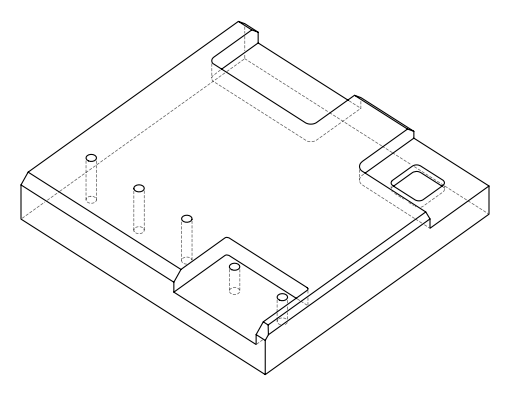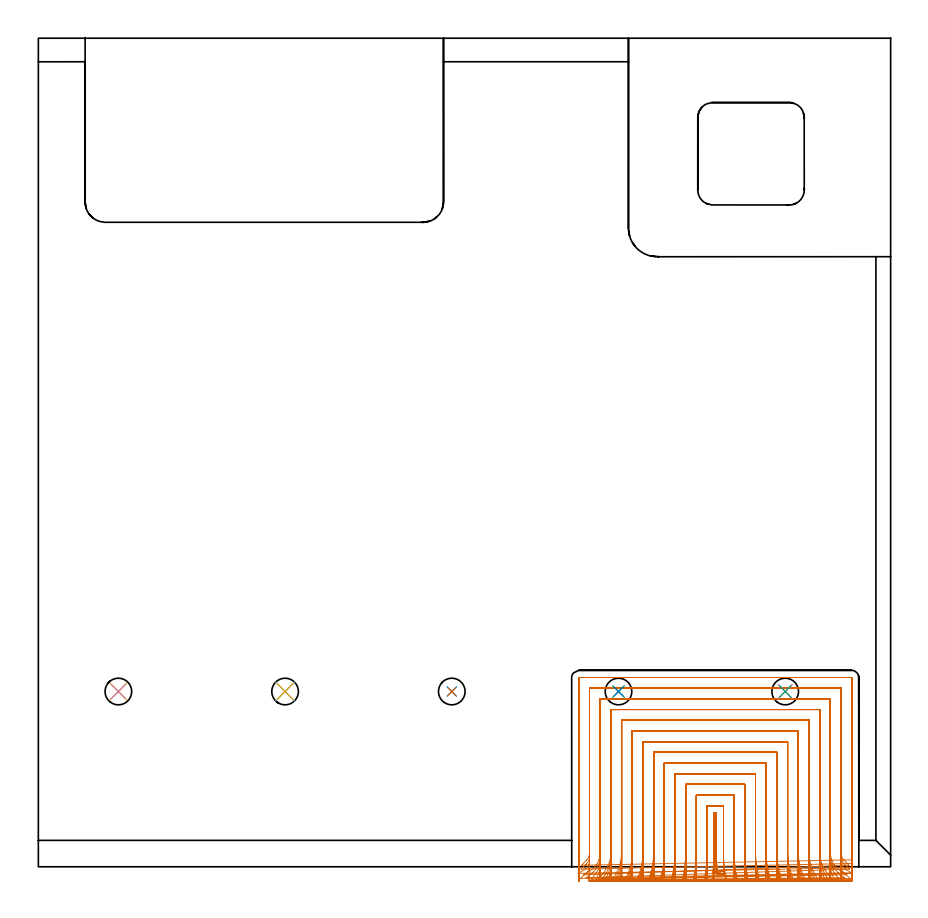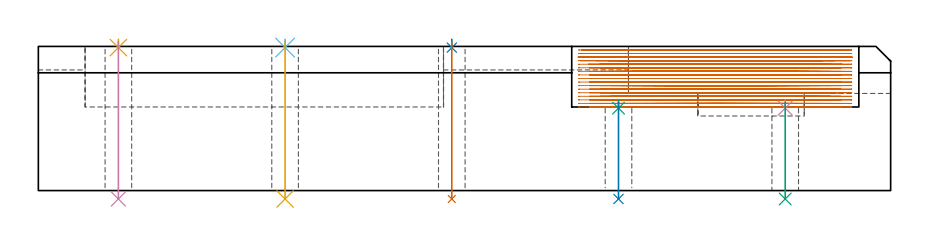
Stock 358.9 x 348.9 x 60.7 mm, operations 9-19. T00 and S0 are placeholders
(PLAN: 19 operations, 6 tool changes, 185.8 min)
(1 AREA_MILL | FG_CHAMFER_SURFACE | UGT0205_001 | 7.45 min | 14221 mm3)
(2 AREA_MILL_1 | FG_CHAMFER_SURFACE_1 | UGT0205_001 | 0.84 min | 1253 mm3)
(3 AREA_MILL_2 | FG_CHAMFER_SURFACE_2 | UGT0205_001 | 6.14 min | 4991 mm3)
(4 AREA_MILL_3 | FG_CHAMFER_SURFACE_3 | UGT0205_001 | 2.71 min | 4389 mm3)
(5 AREA_MILL_4 | FG_CHAMFER_SURFACE_4 | UGT0205_001 | 0.62 min | 1068 mm3)
(6 MILL_CORNER_NOTCH_RECTANGULAR | CORNER_NOTCH_RECTANGULAR | UGT0201_105 | Follow Part, ap 5.5, ae 75% | 6.63 min | 200130 mm3)
(7 MILL_RECTANGULAR_POCKET | POCKET_RECTANGULAR_STRAIGHT | NXT0201_011 | Follow Part, ap 3, ae 75% | 2.13 min | 18020 mm3)
(8 MILL_SLOT | SLOT_PARTIAL_RECTANGULAR | UGT0201_008 | Follow Part, ap 4, ae 75% | 25.81 min | 296875 mm3)
(9 MILL_SLOT_1 | SLOT_PARTIAL_RECTANGULAR_1 | NXT0201_008 | Follow Part, ap 1.5, ae 75% | 132.2 min | 254080 mm3)
(10 SPOT_DRILL | STEP1HOLE | NXT0321_9005460120000 | 0.03 min | 14 mm3)
(11 SPOT_DRILL_1 | STEP1HOLE_1 | NXT0321_9005460120000 | 0.03 min | 11 mm3)
(12 SPOT_DRILL_2 | STEP1HOLE_2 | NXT0321_9005460120000 | 0.03 min | 14 mm3)
(13 SPOT_DRILL_3 | STEP1HOLE_3 | NXT0321_9005460120000 | 0.03 min | 13 mm3)
(14 SPOT_DRILL_4 | STEP1HOLE_4 | NXT0321_9005460120000 | 0.03 min | 8 mm3)
(15 DRILL_THROUGH_HOLE_INTO_CENTER | STEP1HOLE | NXT0301_083 | 0.27 min | 5966 mm3)
(16 DRILL_THROUGH_HOLE_INTO_CENTER_1 | STEP1HOLE_1 | NXT0301_083 | 0.17 min | 3436 mm3)
(17 DRILL_THROUGH_HOLE_INTO_CENTER_2 | STEP1HOLE_2 | NXT0301_083 | 0.17 min | 3453 mm3)
(18 DRILL_THROUGH_HOLE_INTO_CENTER_3 | STEP1HOLE_3 | NXT0301_083 | 0.27 min | 5972 mm3)
(19 DRILL_THROUGH_HOLE_INTO_CENTER_4 | STEP1HOLE_4 | NXT0301_083 | 0.27 min | 5959 mm3)
(TOOL UGT0205_001 | Chamfer Mill 20 x 3 x 45 deg. | D20 FL50 Z2)
(TOOL UGT0201_105 | End Mill 22 mm | D22 FL25 Z2)
(TOOL NXT0201_011 | ENDMILL 12mm [2P460-1200-NA 1630] | D12 FL38 Z6)
(TOOL UGT0201_008 | End Mill 16 mm | D16 FL32 Z4)
(TOOL NXT0201_008 | ENDMILL 6mm [2P460-0600-NA 1630] | D6 FL26 Z6)
(TOOL NXT0321_9005460120000 | NC Spot Drill, 142deg, 12mm, Carbide, Uncoated | D12 PA142 FL30 Z2)
(TOOL NXT0301_083 | Carbide Drill 11.2mm [860.1-1120-056A1-MM 2214] | D11.2 PA140 FL72 Z2)
(OP 9 MILL_SLOT_1)
G17 G21 G94 G90
T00 M6
G54
G17 G0 G90 X289.738 Y-5.959 S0 M3
G43 Z70.7 H1
Z59.2
G94 G1 X289.242 Y-3. F250.
G2 X289.065 Y-1.866 R54. F500.
G1 X286.096 Y-2.299
G3 X284.004 Y-2.299 R3.
X284.6 Y5.923 R57.
G1 Y22.7
X285.5
Y5.924
G3 X286.096 Y-2.299 R57.
G1 X289.065 Y-1.866
G2 X288.5 Y5.924 R54.
G1 Y25.7
X281.6
Y5.923
G2 X280.858 Y-3. R54.
G1 X280.362 Y-5.959 F250.
X294.352 Y-5.951
X293.811 Y-3.
G2 X293. Y5.924 R49.5 F500.
G1 Y30.2
X277.1
Y5.923
G2 X276.289 Y-3. R49.5
G1 X275.748 Y-5.951 F250.
X298.989 Y-5.94
X298.394 Y-3.
G2 X297.5 Y5.924 R45. F500.
G1 Y34.7
X272.6
Y5.923
G2 X271.706 Y-3. R45.
G1 X271.112 Y-5.94 F250.
X303.656 Y-5.926
X302.995 Y-3.
G2 X302. Y5.924 R40.5 F500.
G1 Y39.2
X268.1
Y5.923
G2 X267.105 Y-3. R40.5
G1 X266.444 Y-5.926 F250.
X308.367 Y-5.906
X307.624 Y-3.
G2 X306.5 Y5.924 R36. F500.
G1 Y43.7
X263.6
Y5.923
G2 X262.477 Y-3. R36.
G1 X261.733 Y-5.906 F250.
X313.14 Y-5.877
X312.29 Y-3.
G2 X311. Y5.924 R31.5 F500.
G1 Y48.2
X259.1
Y5.923
G2 X257.81 Y-3. R31.5
G1 X256.96 Y-5.877 F250.
X318.009 Y-5.831
X317.017 Y-3.
G2 X315.5 Y5.924 R27. F500.
G1 Y52.7
X254.6
Y5.923
G2 X253.083 Y-3. R27.
G1 X252.091 Y-5.831 F250.
X323.035 Y-5.754
X321.845 Y-3.
G2 X320. Y5.924 R22.5 F500.
G1 Y57.2
X250.1
Y5.923
G2 X248.255 Y-3. R22.5
G1 X247.065 Y-5.754 F250.
X328.355 Y-5.605
X326.868 Y-3.
G2 X324.5 Y5.924 R18. F500.
G1 Y61.7
X245.6
Y5.923
G2 X243.233 Y-3. R18.
G1 X241.745 Y-5.605 F250.
X334.353 Y-5.251
X332.37 Y-3.
G2 X329. Y5.924 R13.5 F500.
G1 Y66.2
X241.1
Y5.923
G2 X237.731 Y-3. R13.5
G1 X235.748 Y-5.251 F250.
X340.466 Y-3.343
X337.89 Y-1.806
G2 X333.5 Y5.924 R9. F500.
G1 Y70.7
X236.6
Y5.923
G2 X232.211 Y-1.806 R9.
G1 X229.635 Y-3.343 F250.
X341.36 Y0.637 F500.
X339.271 Y2.79 F250.
G2 X338. Y5.924 R4.5 F500.
G1 Y75.2
X232.1
Y5.923
G2 X230.824 Y2.784 R4.5
G1 X228.731 Y0.634 F250.
X342.5 Y2.924 F500.
Y5.924 F250.
Y79.6 F500.
X342.495 Y79.655
X342.455 Y79.695
X342.4 Y79.7
X227.7
X227.645 Y79.695
X227.605 Y79.655
X227.6 Y79.6
Y5.923
Y2.923 F250.
G0 Z70.7
X283.734 Y-5.975
Z57.7
G1 X284.122 Y-3.
G3 X284.6 Y4.369 R57. F500.
G1 Y22.7
X285.5
Y4.373
G3 X285.979 Y-3. R57.
G1 X289.006
G2 X288.5 Y4.373 R54.
G1 Y25.7
X281.6
Y4.369
G2 X281.095 Y-3. R54.
G1 X280.685 Y-5.972 F250.
X293.999 Y-5.967
X293.552 Y-3.
G2 X293. Y4.373 R49.5 F500.
G1 Y30.2
X277.1
Y4.369
G2 X276.548 Y-3. R49.5
G1 X276.102 Y-5.967 F250.
X298.6 Y-5.959
X298.108 Y-3.
G2 X297.5 Y4.373 R45. F500.
G1 Y34.7
X272.6
Y4.369
G2 X271.993 Y-3. R45.
G1 X271.501 Y-5.96 F250.
X303.223 Y-5.95
X302.677 Y-3.
G2 X302. Y4.373 R40.5 F500.
G1 Y39.2
X268.1
Y4.369
G2 X267.424 Y-3. R40.5
G1 X266.878 Y-5.95 F250.
X307.878 Y-5.936
X307.263 Y-3.
G2 X306.5 Y4.373 R36. F500.
G1 Y43.7
X263.6
Y4.369
G2 X262.838 Y-3. R36.
G1 X262.224 Y-5.936 F250.
X312.577 Y-5.917
X311.875 Y-3.
G2 X311. Y4.373 R31.5 F500.
G1 Y48.2
X259.1
Y4.369
G2 X258.226 Y-3. R31.5
G1 X257.524 Y-5.917 F250.
X317.346 Y-5.886
X316.526 Y-3.
G2 X315.5 Y4.373 R27. F500.
G1 Y52.7
X254.6
Y4.369
G2 X253.575 Y-3. R27.
G1 X252.756 Y-5.886 F250.
X322.226 Y-5.834
X321.242 Y-3.
G2 X320. Y4.373 R22.5 F500.
G1 Y57.2
X250.1
Y4.369
G2 X248.859 Y-3. R22.5
G1 X247.876 Y-5.835 F250.
X327.308 Y-5.737
X326.08 Y-3.
G2 X324.5 Y4.373 R18. F500.
G1 Y61.7
X245.6
Y4.369
G2 X244.022 Y-3. R18.
G1 X242.794 Y-5.737 F250.
X332.83 Y-5.513
X331.192 Y-3.
G2 X329. Y4.373 R13.5 F500.
G1 Y66.2
X241.1
Y4.369
G2 X238.911 Y-3. R13.5
G1 X237.274 Y-5.514 F250.
X339.465 Y-4.615
X337.072 Y-2.805
G2 X333.5 Y4.373 R9. F500.
G1 Y70.7
X236.6
Y4.369
G2 X233.031 Y-2.808 R9.
G1 X230.638 Y-4.618 F250.
X341.631 Y-0.965 F500.
X339.434 Y1.079 F250.
G2 X338. Y4.373 R4.5 F500.
G1 Y75.2
X232.1
Y4.369
G2 X230.661 Y1.07 R4.5
G1 X228.462 Y-0.97 F250.
X342.5 Y1.373 F500.
Y4.373 F250.
Y79.6 F500.
X342.495 Y79.655
X342.455 Y79.695
X342.4 Y79.7
X227.7
X227.645 Y79.695
X227.605 Y79.655
X227.6 Y79.6
Y4.369
Y1.369 F250.
G0 Z70.7
X284.028 Y-5.985
Z56.2
G1 X284.323 Y-3.
G3 X284.6 Y2.613 R57. F500.
G1 Y22.7
X285.5
Y2.615
G3 X285.777 Y-3. R57.
G1 X288.793
G2 X288.5 Y2.615 R54.
G1 Y25.7
X281.6
Y2.613
G2 X281.307 Y-3. R54.
G1 X280.996 Y-5.984 F250.
X293.66 Y-5.981
X293.32 Y-3.
G2 X293. Y2.615 R49.5 F500.
G1 Y30.2
X277.1
Y2.613
G2 X276.781 Y-3. R49.5
G1 X276.441 Y-5.981 F250.
X298.226 Y-5.977
X297.852 Y-3.
G2 X297.5 Y2.615 R45. F500.
G1 Y34.7
X272.6
Y2.613
G2 X272.249 Y-3. R45.
G1 X271.874 Y-5.977 F250.
X302.807 Y-5.971
X302.391 Y-3.
G2 X302. Y2.615 R40.5 F500.
G1 Y39.2
X268.1
Y2.613
G2 X267.709 Y-3. R40.5
G1 X267.293 Y-5.971 F250.
X307.409 Y-5.963
X306.941 Y-3.
G2 X306.5 Y2.615 R36. F500.
G1 Y43.7
X263.6
Y2.613
G2 X263.16 Y-3. R36.
G1 X262.692 Y-5.963 F250.
X312.039 Y-5.952
X311.505 Y-3.
G2 X311. Y2.615 R31.5 F500.
G1 Y48.2
X259.1
Y2.613
G2 X258.596 Y-3. R31.5
G1 X258.061 Y-5.952 F250.
X316.714 Y-5.934
X316.09 Y-3.
G2 X315.5 Y2.615 R27. F500.
G1 Y52.7
X254.6
Y2.613
G2 X254.01 Y-3. R27.
G1 X253.386 Y-5.934 F250.
X321.461 Y-5.905
X320.712 Y-3.
G2 X320. Y2.615 R22.5 F500.
G1 Y57.2
X250.1
Y2.613
G2 X249.389 Y-3. R22.5
G1 X248.64 Y-5.905 F250.
X326.334 Y-5.85
X325.398 Y-3.
G2 X324.5 Y2.615 R18. F500.
G1 Y61.7
X245.6
Y2.613
G2 X244.702 Y-3. R18.
G1 X243.767 Y-5.85 F250.
X331.471 Y-5.728
X330.223 Y-3.
G2 X329. Y2.615 R13.5 F500.
G1 Y66.2
X241.1
Y2.613
G2 X239.878 Y-3. R13.5
G1 X238.63 Y-5.728 F250.
X337.338 Y-5.345
X335.466 Y-3.
G2 X333.5 Y2.615 R9. F500.
G1 Y70.7
X236.6
Y2.613
G2 X234.635 Y-3. R9.
G1 X232.764 Y-5.345 F250.
X342.836 Y-2.783 F500.
X340.241 Y-1.277 F250.
G2 X338. Y2.615 R4.5 F500.
G1 Y75.2
X232.1
Y2.613
G2 X229.855 Y-1.281 R4.5
G1 X227.259 Y-2.784 F250.
X342.5 Y-0.385 F500.
Y2.615 F250.
Y79.6 F500.
X342.495 Y79.655
X342.455 Y79.695
X342.4 Y79.7
X227.7
X227.645 Y79.695
X227.605 Y79.655
X227.6 Y79.6
Y2.613
Y-0.387 F250.
G0 Z70.7
X284.313 Y-5.994
Z54.7
G1 X284.495 Y-3.
G3 X284.6 Y0.461 R57. F500.
G1 Y22.7
X285.5
Y0.474
G3 X285.606 Y-3. R57.
G1 X288.612
G2 X288.5 Y0.474 R54.
G1 Y25.7
X281.6
Y0.461
G2 X281.489 Y-3. R54.
G1 X281.297 Y-5.994 F250.
X293.333 Y-5.993
X293.122 Y-3.
G2 X293. Y0.474 R49.5 F500.
G1 Y30.2
X277.1
Y0.461
G2 X276.979 Y-3. R49.5
G1 X276.769 Y-5.993 F250.
X297.866 Y-5.991
X297.634 Y-3.
G2 X297.5 Y0.474 R45. F500.
G1 Y34.7
X272.6
Y0.461
G2 X272.467 Y-3. R45.
G1 X272.236 Y-5.991 F250.
X302.407 Y-5.989
X302.149 Y-3.
G2 X302. Y0.474 R40.5 F500.
G1 Y39.2
X268.1
Y0.461
G2 X267.952 Y-3. R40.5
G1 X267.695 Y-5.989 F250.
X306.958 Y-5.986
X306.668 Y-3.
G2 X306.5 Y0.474 R36. F500.
G1 Y43.7
X263.6
Y0.461
G2 X263.433 Y-3. R36.
G1 X263.145 Y-5.986 F250.
X311.523 Y-5.982
X311.192 Y-3.
G2 X311. Y0.474 R31.5 F500.
G1 Y48.2
X259.1
Y0.461
G2 X258.909 Y-3. R31.5
G1 X258.58 Y-5.982 F250.
X316.11 Y-5.975
X315.724 Y-3.
G2 X315.5 Y0.474 R27. F500.
G1 Y52.7
X254.6
Y0.461
G2 X254.377 Y-3. R27.
G1 X253.993 Y-5.975 F250.
X320.733 Y-5.964
X320.27 Y-3.
G2 X320. Y0.474 R22.5 F500.
G1 Y57.2
X250.1
Y0.461
G2 X249.832 Y-3. R22.5
G1 X249.371 Y-5.964 F250.
X325.417 Y-5.944
X324.838 Y-3.
G2 X324.5 Y0.474 R18. F500.
G1 Y61.7
X245.6
Y0.461
G2 X245.264 Y-3. R18.
G1 X244.687 Y-5.944 F250.
X330.227 Y-5.899
X329.455 Y-3.
G2 X329. Y0.474 R13.5 F500.
G1 Y66.2
X241.1
Y0.461
G2 X240.649 Y-3. R13.5
G1 X239.88 Y-5.9 F250.
X335.356 Y-5.767
X334.198 Y-3.
G2 X333.5 Y0.474 R9. F500.
G1 Y70.7
X236.6
Y0.461
G2 X235.908 Y-3. R9.
G1 X234.754 Y-5.769 F250.
X341.872 Y-4.898
X339.586 Y-2.955
G2 X338. Y0.474 R4.5 F500.
G1 Y75.2
X232.1
Y0.461
G2 X230.527 Y-2.956 R4.5
G1 X228.249 Y-4.908 F250.
X342.5 Y-2.526 F500.
Y0.474 F250.
Y79.6 F500.
X342.495 Y79.655
X342.455 Y79.695
X342.4 Y79.7
X227.7
X227.645 Y79.695
X227.605 Y79.655
X227.6 Y79.6
Y0.461
Y-2.539 F250.
G0 Z70.7
X284.562 Y-6.
Z53.2
G1 X284.596 Y-3.
G3 X284.6 Y-2.348 R57. F500.
G1 Y22.7
X285.5
Y-2.348
G3 X285.504 Y-3. R57.
G1 X288.504
G2 X288.5 Y-2.348 R54.
G1 Y25.7
X281.6
Y-2.348
G2 X281.596 Y-3. R54.
G1 X281.56 Y-6. F250.
X293.044
X293.004 Y-3.
G2 X293. Y-2.348 R49.5 F500.
G1 Y30.2
X277.1
Y-2.348
G2 X277.096 Y-3. R49.5
G1 X277.056 Y-6. F250.
X297.548
X297.505 Y-3.
G2 X297.5 Y-2.348 R45. F500.
G1 Y34.7
X272.6
Y-2.348
G2 X272.595 Y-3. R45.
G1 X272.552 Y-6. F250.
X302.054
X302.005 Y-3.
G2 X302. Y-2.348 R40.5 F500.
G1 Y39.2
X268.1
Y-2.348
G2 X268.095 Y-3. R40.5
G1 X268.046 Y-6. F250.
X306.56
X306.506 Y-3.
G2 X306.5 Y-2.348 R36. F500.
G1 Y43.7
X263.6
Y-2.348
G2 X263.594 Y-3. R36.
G1 X263.54 Y-6. F250.
X311.069 Y-5.999
X311.007 Y-3.
G2 X311. Y-2.348 R31.5 F500.
G1 Y48.2
X259.1
Y-2.348
G2 X259.093 Y-3. R31.5
G1 X259.031 Y-5.999 F250.
X315.58
X315.508 Y-3.
G2 X315.5 Y-2.348 R27. F500.
G1 Y52.7
X254.6
Y-2.348
G2 X254.592 Y-3. R27.
G1 X254.52 Y-5.999 F250.
X320.096
X320.009 Y-3.
G2 X320. Y-2.348 R22.5 F500.
G1 Y57.2
X250.1
Y-2.348
G2 X250.091 Y-3. R22.5
G1 X250.004 Y-5.999 F250.
X324.621 Y-5.998
X324.512 Y-3.
G2 X324.5 Y-2.348 R18. F500.
G1 Y61.7
X245.6
Y-2.348
G2 X245.588 Y-3. R18.
G1 X245.48 Y-5.998 F250.
X329.161 Y-5.996
X329.016 Y-3.
G2 X329. Y-2.348 R13.5 F500.
G1 Y66.2
X241.1
Y-2.348
G2 X241.084 Y-3. R13.5
G1 X240.939 Y-5.997 F250.
X333.741 Y-5.992
X333.524 Y-3.
G2 X333.5 Y-2.348 R9. F500.
G1 Y70.7
X236.6
Y-2.348
G2 X236.576 Y-3. R9.
G1 X236.359 Y-5.992 F250.
X338.482 Y-5.968
X338.048 Y-3.
G2 X338. Y-2.348 R4.5 F500.
G1 Y75.2
X232.1
Y-2.348
G2 X232.053 Y-3. R4.5
G1 X231.618 Y-5.968 F250.
X342.5 Y-5.348
Y-2.348
Y79.6 F500.
X342.495 Y79.655
X342.455 Y79.695
X342.4 Y79.7
X227.7
X227.645 Y79.695
X227.605 Y79.655
X227.6 Y79.6
Y-2.348
Y-5.348 F250.
G0 X284.599 Y-6. Z51.7
G1 X284.6 Y-3.
Y22.7 F500.
X285.5
Y-3.
X288.5
Y25.7
X281.6
Y-3.
X281.599 Y-6. F250.
X293.001
X293. Y-3.
Y30.2 F500.
X277.1
Y-3.
X277.099 Y-6. F250.
X297.501
X297.5 Y-3.
Y34.7 F500.
X272.6
Y-3.
X272.599 Y-6. F250.
X302.001
X302. Y-3.
Y39.2 F500.
X268.1
Y-3.
X268.099 Y-6. F250.
X306.501
X306.5 Y-3.
Y43.7 F500.
X263.6
Y-3.
X263.599 Y-6. F250.
X311.001
X311. Y-3.
Y48.2 F500.
X259.1
Y-3.
X259.099 Y-6. F250.
X315.502
X315.5 Y-3.
Y52.7 F500.
X254.6
Y-3.
X254.599 Y-6. F250.
X320.002
X320. Y-3.
Y57.2 F500.
X250.1
Y-3.
X250.098 Y-6. F250.
X324.503
X324.5 Y-3.
Y61.7 F500.
X245.6
Y-3.
X245.598 Y-6. F250.
X329.003
X329. Y-3.
Y66.2 F500.
X241.1
Y-3.
X241.097 Y-6. F250.
X333.505
X333.5 Y-3.
Y70.7 F500.
X236.6
Y-3.
X236.596 Y-6. F250.
X338.01
X338. Y-3.
Y75.2 F500.
X232.1
Y-3.
X232.091 Y-6. F250.
X342.5 Y-5.985
Y-2.985
Y79.6 F500.
X342.495 Y79.655
X342.455 Y79.695
X342.4 Y79.7
X227.7
X227.645 Y79.695
X227.605 Y79.655
X227.6 Y79.6
Y-2.987
Y-5.987 F250.
G0 X284.6 Y-6. Z50.2
G1 Y-3.
Y22.7 F500.
X285.5
Y-3.
X288.5
Y25.7
X281.6
Y-3.
Y-6. F250.
X293.
Y-3.
Y30.2 F500.
X277.1
Y-3.
Y-6. F250.
X297.5
Y-3.
Y34.7 F500.
X272.6
Y-3.
Y-6. F250.
X302.
Y-3.
Y39.2 F500.
X268.1
Y-3.
Y-6. F250.
X306.5
Y-3.
Y43.7 F500.
X263.6
Y-3.
Y-6. F250.
X311.
Y-3.
Y48.2 F500.
X259.1
Y-3.
Y-6. F250.
X315.5
Y-3.
Y52.7 F500.
X254.6
Y-3.
Y-6. F250.
X320.
Y-3.
Y57.2 F500.
X250.1
Y-3.
Y-6. F250.
X324.5
Y-3.
Y61.7 F500.
X245.6
Y-3.
Y-6. F250.
X329.
Y-3.
Y66.2 F500.
X241.1
Y-3.
Y-6. F250.
X333.5
Y-3.
Y70.7 F500.
X236.6
Y-3.
Y-6. F250.
X338.
Y-3.
Y75.2 F500.
X232.1
Y-3.
Y-6. F250.
X342.5
Y-3.
Y79.6 F500.
X342.495 Y79.655
X342.455 Y79.695
X342.4 Y79.7
X227.7
X227.645 Y79.695
X227.605 Y79.655
X227.6 Y79.6
Y-3.
Y-6. F250.
G0 X284.6 Z48.7
G1 Y-3.
Y22.7 F500.
X285.5
Y-3.
X288.5
Y25.7
X281.6
Y-3.
Y-6. F250.
X293.
Y-3.
Y30.2 F500.
X277.1
Y-3.
Y-6. F250.
X297.5
Y-3.
Y34.7 F500.
X272.6
Y-3.
Y-6. F250.
X302.
Y-3.
Y39.2 F500.
X268.1
Y-3.
Y-6. F250.
X306.5
Y-3.
Y43.7 F500.
X263.6
Y-3.
Y-6. F250.
X311.
Y-3.
Y48.2 F500.
X259.1
Y-3.
Y-6. F250.
X315.5
Y-3.
Y52.7 F500.
X254.6
Y-3.
Y-6. F250.
X320.
Y-3.
Y57.2 F500.
X250.1
Y-3.
Y-6. F250.
X324.5
Y-3.
Y61.7 F500.
X245.6
Y-3.
Y-6. F250.
X329.
Y-3.
Y66.2 F500.
X241.1
Y-3.
Y-6. F250.
X333.5
Y-3.
Y70.7 F500.
X236.6
Y-3.
Y-6. F250.
X338.
Y-3.
Y75.2 F500.
X232.1
Y-3.
Y-6. F250.
X342.5
Y-3.
Y79.6 F500.
X342.495 Y79.655
X342.455 Y79.695
X342.4 Y79.7
X227.7
X227.645 Y79.695
X227.605 Y79.655
X227.6 Y79.6
Y-3.
Y-6. F250.
G0 X284.6 Z47.2
G1 Y-3.
Y22.7 F500.
X285.5
Y-3.
X288.5
Y25.7
X281.6
Y-3.
Y-6. F250.
X293.
Y-3.
Y30.2 F500.
X277.1
Y-3.
Y-6. F250.
X297.5
Y-3.
Y34.7 F500.
X272.6
Y-3.
Y-6. F250.
X302.
Y-3.
Y39.2 F500.
X268.1
Y-3.
Y-6. F250.
X306.5
Y-3.
Y43.7 F500.
X263.6
Y-3.
Y-6. F250.
X311.
Y-3.
Y48.2 F500.
X259.1
Y-3.
Y-6. F250.
X315.5
Y-3.
Y52.7 F500.
X254.6
Y-3.
Y-6. F250.
X320.
Y-3.
Y57.2 F500.
X250.1
Y-3.
Y-6. F250.
X324.5
Y-3.
Y61.7 F500.
X245.6
Y-3.
Y-6. F250.
X329.
Y-3.
Y66.2 F500.
X241.1
Y-3.
Y-6. F250.
X333.5
Y-3.
Y70.7 F500.
X236.6
Y-3.
Y-6. F250.
X338.
Y-3.
Y75.2 F500.
X232.1
Y-3.
Y-6. F250.
X342.5
Y-3.
Y79.6 F500.
X342.495 Y79.655
X342.455 Y79.695
X342.4 Y79.7
X227.7
X227.645 Y79.695
X227.605 Y79.655
X227.6 Y79.6
Y-3.
Y-6. F250.
G0 X284.6 Z45.7
G1 Y-3.
Y22.7 F500.
X285.5
Y-3.
X288.5
Y25.7
X281.6
Y-3.
Y-6. F250.
X293.
Y-3.
Y30.2 F500.
X277.1
Y-3.
Y-6. F250.
X297.5
Y-3.
Y34.7 F500.
X272.6
Y-3.
Y-6. F250.
X302.
Y-3.
Y39.2 F500.
X268.1
Y-3.
Y-6. F250.
X306.5
Y-3.
Y43.7 F500.
X263.6
Y-3.
Y-6. F250.
X311.
Y-3.
Y48.2 F500.
X259.1
Y-3.
Y-6. F250.
X315.5
Y-3.
Y52.7 F500.
X254.6
Y-3.
Y-6. F250.
X320.
Y-3.
Y57.2 F500.
X250.1
Y-3.
Y-6. F250.
X324.5
Y-3.
Y61.7 F500.
X245.6
Y-3.
Y-6. F250.
X329.
Y-3.
Y66.2 F500.
X241.1
Y-3.
Y-6. F250.
X333.5
Y-3.
Y70.7 F500.
X236.6
Y-3.
Y-6. F250.
X338.
Y-3.
Y75.2 F500.
X232.1
Y-3.
Y-6. F250.
X342.5
Y-3.
Y79.6 F500.
X342.495 Y79.655
X342.455 Y79.695
X342.4 Y79.7
X227.7
X227.645 Y79.695
X227.605 Y79.655
X227.6 Y79.6
Y-3.
Y-6. F250.
G0 X284.6 Z44.2
G1 Y-3.
Y22.7 F500.
X285.5
Y-3.
X288.5
Y25.7
X281.6
Y-3.
Y-6. F250.
X293.
Y-3.
Y30.2 F500.
X277.1
Y-3.
Y-6. F250.
X297.5
Y-3.
Y34.7 F500.
X272.6
Y-3.
Y-6. F250.
X302.
Y-3.
Y39.2 F500.
X268.1
Y-3.
Y-6. F250.
X306.5
Y-3.
Y43.7 F500.
X263.6
Y-3.
Y-6. F250.
X311.
Y-3.
Y48.2 F500.
X259.1
Y-3.
Y-6. F250.
X315.5
Y-3.
Y52.7 F500.
X254.6
Y-3.
Y-6. F250.
X320.
Y-3.
Y57.2 F500.
X250.1
Y-3.
Y-6. F250.
X324.5
Y-3.
Y61.7 F500.
X245.6
Y-3.
Y-6. F250.
X329.
Y-3.
Y66.2 F500.
X241.1
Y-3.
Y-6. F250.
X333.5
Y-3.
Y70.7 F500.
X236.6
Y-3.
Y-6. F250.
X338.
Y-3.
Y75.2 F500.
X232.1
Y-3.
Y-6. F250.
X342.5
Y-3.
Y79.6 F500.
X342.495 Y79.655
X342.455 Y79.695
X342.4 Y79.7
X227.7
X227.645 Y79.695
X227.605 Y79.655
X227.6 Y79.6
Y-3.
Y-6. F250.
G0 X284.6 Z42.7
G1 Y-3.
Y22.7 F500.
X285.5
Y-3.
X288.5
Y25.7
X281.6
Y-3.
Y-6. F250.
X293.
Y-3.
Y30.2 F500.
X277.1
Y-3.
Y-6. F250.
X297.5
Y-3.
Y34.7 F500.
X272.6
Y-3.
Y-6. F250.
X302.
Y-3.
Y39.2 F500.
X268.1
Y-3.
Y-6. F250.
X306.5
Y-3.
Y43.7 F500.
X263.6
Y-3.
Y-6. F250.
X311.
Y-3.
Y48.2 F500.
X259.1
Y-3.
Y-6. F250.
X315.5
Y-3.
Y52.7 F500.
X254.6
Y-3.
Y-6. F250.
X320.
Y-3.
Y57.2 F500.
X250.1
Y-3.
Y-6. F250.
X324.5
Y-3.
Y61.7 F500.
X245.6
Y-3.
Y-6. F250.
X329.
Y-3.
Y66.2 F500.
X241.1
Y-3.
Y-6. F250.
X333.5
Y-3.
Y70.7 F500.
X236.6
Y-3.
Y-6. F250.
X338.
Y-3.
Y75.2 F500.
X232.1
Y-3.
Y-6. F250.
X342.5
Y-3.
Y79.6 F500.
X342.495 Y79.655
X342.455 Y79.695
X342.4 Y79.7
X227.7
X227.645 Y79.695
X227.605 Y79.655
X227.6 Y79.6
Y-3.
Y-6. F250.
G0 X284.6 Z41.2
G1 Y-3.
Y22.7 F500.
X285.5
Y-3.
X288.5
Y25.7
X281.6
Y-3.
Y-6. F250.
X293.
Y-3.
Y30.2 F500.
X277.1
Y-3.
Y-6. F250.
X297.5
Y-3.
Y34.7 F500.
X272.6
Y-3.
Y-6. F250.
X302.
Y-3.
Y39.2 F500.
X268.1
Y-3.
Y-6. F250.
X306.5
Y-3.
Y43.7 F500.
X263.6
Y-3.
Y-6. F250.
X311.
Y-3.
Y48.2 F500.
X259.1
Y-3.
Y-6. F250.
X315.5
Y-3.
Y52.7 F500.
X254.6
Y-3.
Y-6. F250.
X320.
Y-3.
Y57.2 F500.
X250.1
Y-3.
Y-6. F250.
X324.5
Y-3.
Y61.7 F500.
X245.6
Y-3.
Y-6. F250.
X329.
Y-3.
Y66.2 F500.
X241.1
Y-3.
Y-6. F250.
X333.5
Y-3.
Y70.7 F500.
X236.6
Y-3.
Y-6. F250.
X338.
Y-3.
Y75.2 F500.
X232.1
Y-3.
Y-6. F250.
X342.5
Y-3.
Y79.6 F500.
X342.495 Y79.655
X342.455 Y79.695
X342.4 Y79.7
X227.7
X227.645 Y79.695
X227.605 Y79.655
X227.6 Y79.6
Y-3.
Y-6. F250.
G0 X284.6 Z39.7
G1 Y-3.
Y22.7 F500.
X285.5
Y-3.
X288.5
Y25.7
X281.6
Y-3.
Y-6. F250.
X293.
Y-3.
Y30.2 F500.
X277.1
Y-3.
Y-6. F250.
X297.5
Y-3.
Y34.7 F500.
X272.6
Y-3.
Y-6. F250.
X302.
Y-3.
Y39.2 F500.
X268.1
Y-3.
Y-6. F250.
X306.5
Y-3.
Y43.7 F500.
X263.6
Y-3.
Y-6. F250.
X311.
Y-3.
Y48.2 F500.
X259.1
Y-3.
Y-6. F250.
X315.5
Y-3.
Y52.7 F500.
X254.6
Y-3.
Y-6. F250.
X320.
Y-3.
Y57.2 F500.
X250.1
Y-3.
Y-6. F250.
X324.5
Y-3.
Y61.7 F500.
X245.6
Y-3.
Y-6. F250.
X329.
Y-3.
Y66.2 F500.
X241.1
Y-3.
Y-6. F250.
X333.5
Y-3.
Y70.7 F500.
X236.6
Y-3.
Y-6. F250.
X338.
Y-3.
Y75.2 F500.
X232.1
Y-3.
Y-6. F250.
X342.5
Y-3.
Y79.6 F500.
X342.495 Y79.655
X342.455 Y79.695
X342.4 Y79.7
X227.7
X227.645 Y79.695
X227.605 Y79.655
X227.6 Y79.6
Y-3.
Y-6. F250.
G0 X284.6 Z38.2
G1 Y-3.
Y22.7 F500.
X285.5
Y-3.
X288.5
Y25.7
X281.6
Y-3.
Y-6. F250.
X293.
Y-3.
Y30.2 F500.
X277.1
Y-3.
Y-6. F250.
X297.5
Y-3.
Y34.7 F500.
X272.6
Y-3.
Y-6. F250.
X302.
Y-3.
Y39.2 F500.
X268.1
Y-3.
Y-6. F250.
X306.5
Y-3.
Y43.7 F500.
X263.6
Y-3.
Y-6. F250.
X311.
Y-3.
Y48.2 F500.
X259.1
Y-3.
Y-6. F250.
X315.5
Y-3.
Y52.7 F500.
X254.6
Y-3.
Y-6. F250.
X320.
Y-3.
Y57.2 F500.
X250.1
Y-3.
Y-6. F250.
X324.5
Y-3.
Y61.7 F500.
X245.6
Y-3.
Y-6. F250.
X329.
Y-3.
Y66.2 F500.
X241.1
Y-3.
Y-6. F250.
X333.5
Y-3.
Y70.7 F500.
X236.6
Y-3.
Y-6. F250.
X338.
Y-3.
Y75.2 F500.
X232.1
Y-3.
Y-6. F250.
X342.5
Y-3.
Y79.6 F500.
X342.495 Y79.655
X342.455 Y79.695
X342.4 Y79.7
X227.7
X227.645 Y79.695
X227.605 Y79.655
X227.6 Y79.6
Y-3.
Y-6. F250.
G0 X284.6 Z36.7
G1 Y-3.
Y22.7 F500.
X285.5
Y-3.
X288.5
Y25.7
X281.6
Y-3.
Y-6. F250.
X293.
Y-3.
Y30.2 F500.
X277.1
Y-3.
Y-6. F250.
X297.5
Y-3.
Y34.7 F500.
X272.6
Y-3.
Y-6. F250.
X302.
Y-3.
Y39.2 F500.
X268.1
Y-3.
Y-6. F250.
X306.5
Y-3.
Y43.7 F500.
X263.6
Y-3.
Y-6. F250.
X311.
Y-3.
Y48.2 F500.
X259.1
Y-3.
Y-6. F250.
X315.5
Y-3.
Y52.7 F500.
X254.6
Y-3.
Y-6. F250.
X320.
Y-3.
Y57.2 F500.
X250.1
Y-3.
Y-6. F250.
X324.5
Y-3.
Y61.7 F500.
X245.6
Y-3.
Y-6. F250.
X329.
Y-3.
Y66.2 F500.
X241.1
Y-3.
Y-6. F250.
X333.5
Y-3.
Y70.7 F500.
X236.6
Y-3.
Y-6. F250.
X338.
Y-3.
Y75.2 F500.
X232.1
Y-3.
Y-6. F250.
X342.5
Y-3.
Y79.6 F500.
X342.495 Y79.655
X342.455 Y79.695
X342.4 Y79.7
X227.7
X227.645 Y79.695
X227.605 Y79.655
X227.6 Y79.6
Y-3.
Y-6. F250.
G0 X284.6 Z35.2
G1 Y-3.
Y22.7 F500.
X285.5
Y-3.
X288.5
Y25.7
X281.6
Y-3.
Y-6. F250.
X293.
Y-3.
Y30.2 F500.
X277.1
Y-3.
Y-6. F250.
X297.5
Y-3.
Y34.7 F500.
X272.6
Y-3.
Y-6. F250.
X302.
Y-3.
Y39.2 F500.
X268.1
Y-3.
Y-6. F250.
X306.5
Y-3.
Y43.7 F500.
X263.6
Y-3.
Y-6. F250.
X311.
Y-3.
Y48.2 F500.
X259.1
Y-3.
Y-6. F250.
X315.5
Y-3.
Y52.7 F500.
X254.6
Y-3.
Y-6. F250.
X320.
Y-3.
Y57.2 F500.
X250.1
Y-3.
Y-6. F250.
X324.5
Y-3.
Y61.7 F500.
X245.6
Y-3.
Y-6. F250.
X329.
Y-3.
Y66.2 F500.
X241.1
Y-3.
Y-6. F250.
X333.5
Y-3.
Y70.7 F500.
X236.6
Y-3.
Y-6. F250.
X338.
Y-3.
Y75.2 F500.
X232.1
Y-3.
Y-6. F250.
X342.5
Y-3.
Y79.6 F500.
X342.495 Y79.655
X342.455 Y79.695
X342.4 Y79.7
X227.7
X227.645 Y79.695
X227.605 Y79.655
X227.6 Y79.6
Y-3.
Y-6. F250.
G0 Z70.7
M5
M2
(OP 10 SPOT_DRILL)
G17 G21 G94 G90
T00 M6
G54
G17 G0 G90 X174.1 Y73.8 S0 M3
G43 Z70.7 H0
G94 G81 G98 Z60.209 F250. R63.7
G80
M5
M2
(OP 11 SPOT_DRILL_1)
G17 G21 G94 G90
T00 M6
G54
G17 G0 G90 X244.3 Y73.8 S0 M3
G43 Z70.7 H0
G94 G81 G98 Z34.709 F250. R38.2
G80
M5
M2
(OP 12 SPOT_DRILL_2)
G17 G21 G94 G90
T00 M6
G54
G17 G0 G90 X314.5 Y73.8 S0 M3
G43 Z70.7 H0
G94 G81 G98 Z34.709 F250. R38.2
G80
M5
M2
(OP 13 SPOT_DRILL_3)
G17 G21 G94 G90
T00 M6
G54
G17 G0 G90 X33.7 Y73.8 S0 M3
G43 Z70.7 H0
G94 G81 G98 Z60.209 F250. R63.7
G80
M5
M2
(OP 14 SPOT_DRILL_4)
G17 G21 G94 G90
T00 M6
G54
G17 G0 G90 X103.9 Y73.8 S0 M3
G43 Z70.7 H0
G94 G81 G98 Z60.209 F250. R63.7
G80
M5
M2
(OP 15 DRILL_THROUGH_HOLE_INTO_CENTER)
G17 G21 G94 G90
T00 M6
G54
G17 G0 G90 X174.1 Y73.8 S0 M3
G43 Z70.7 H1
G94 G73 G98 Z-3.538 F250. Q10.706 R62.7
G80
M5
M2
(OP 16 DRILL_THROUGH_HOLE_INTO_CENTER_1)
G17 G21 G94 G90
T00 M6
G54
G17 G0 G90 X244.3 Y73.8 S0 M3
G43 Z70.7 H1
G94 G73 G98 Z-3.538 F250. Q9.685 R37.2
G80
M5
M2
(OP 17 DRILL_THROUGH_HOLE_INTO_CENTER_2)
G17 G21 G94 G90
T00 M6
G54
G17 G0 G90 X314.5 Y73.8 S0 M3
G43 Z70.7 H1
G94 G73 G98 Z-3.538 F250. Q9.685 R37.2
G80
M5
M2
(OP 18 DRILL_THROUGH_HOLE_INTO_CENTER_3)
G17 G21 G94 G90
T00 M6
G54
G17 G0 G90 X33.7 Y73.8 S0 M3
G43 Z70.7 H1
G94 G73 G98 Z-3.538 F250. Q10.706 R62.7
G80
M5
M2
(OP 19 DRILL_THROUGH_HOLE_INTO_CENTER_4)
G17 G21 G94 G90
T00 M6
G54
G17 G0 G90 X103.9 Y73.8 S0 M3
G43 Z70.7 H1
G94 G73 G98 Z-3.538 F250. Q10.706 R62.7
G80
M5
M2
